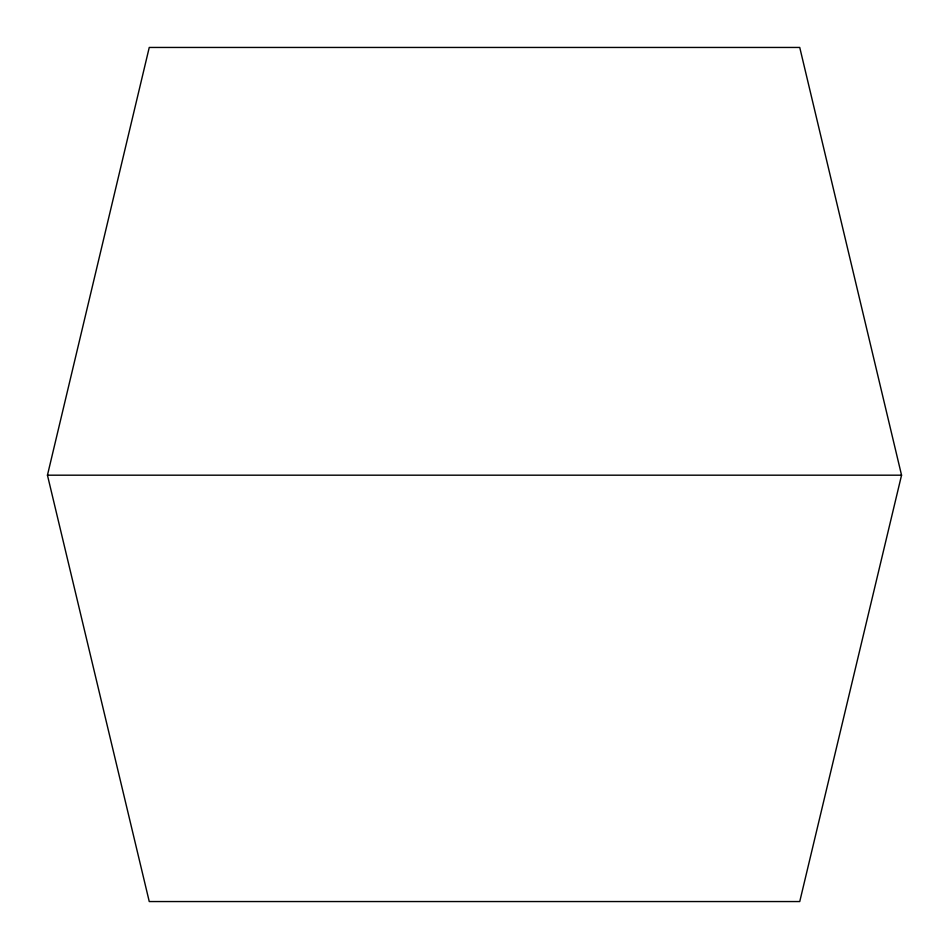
<?xml version="1.0" encoding="UTF-8"?>
<svg xmlns="http://www.w3.org/2000/svg" width="949" height="949" viewBox="0 0 949 949"><rect width="100%" height="100%" fill="white"/><g stroke="black" fill="none" stroke-linecap="round" stroke-linejoin="round"><path stroke-width="1.42" d="M47.45 475.188L149.254 47.45L799.746 47.45L901.55 475.188L799.746 901.55L149.254 901.55L47.45 475.188L901.55 475.188"/></g></svg>
